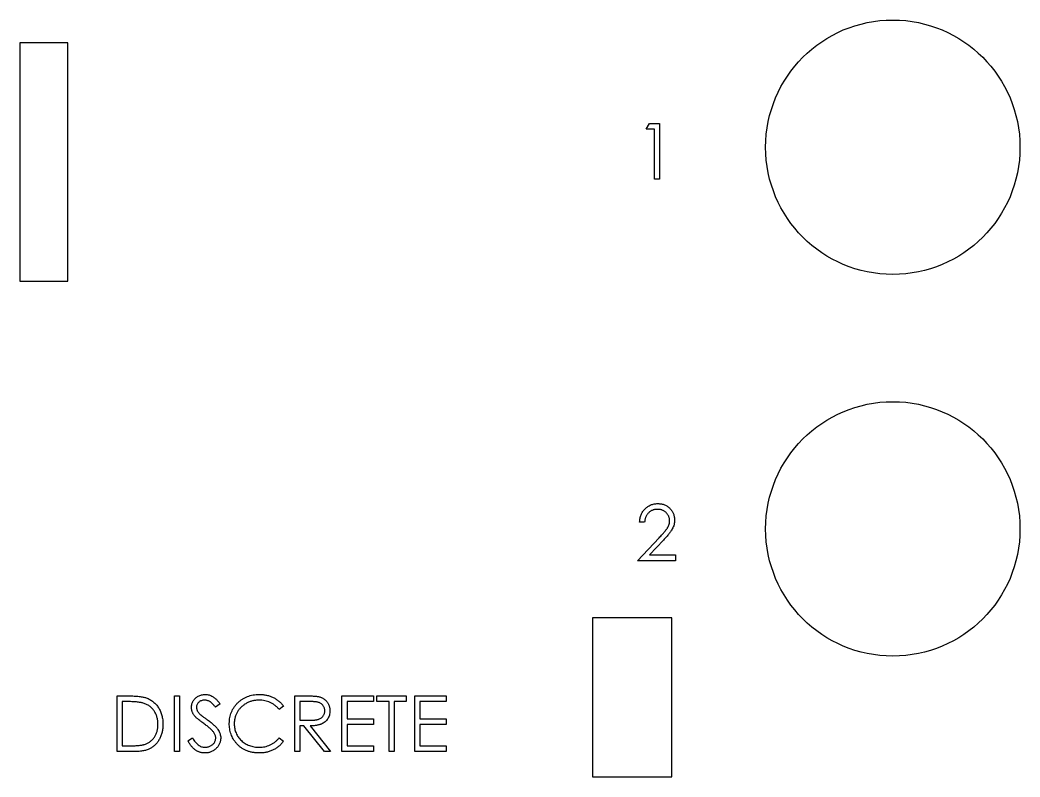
# Model space of a CAD drawing. Header units: millimetres. Extents: x 0 to 1497, y 0 to 497.
# Drawn here: x 480.5 to 543.4, y 349.7 to 397.3 of the extents above; entities that cross this region are included whole.
import ezdxf

# ---------------------------------------------------------------- set-up
doc = ezdxf.new("R2010")
doc.units = ezdxf.units.MM

msp = doc.modelspace()

# ---------------------------------------------------------------- linework, layer by layer
at = {"color": 7, "linetype": 'Continuous', "lineweight": 25}
for p, q in [((480.517, 395.857), (480.517, 380.857)), ((483.517, 395.857), (480.517, 395.857)), ((483.517, 380.857), (483.517, 395.857)), ((519.898, 390.428), (520.103, 390.787)), ((520.103, 390.787), (520.751, 390.787)), ((520.751, 390.787), (520.751, 387.287)), ((520.436, 390.428), (519.898, 390.428)), ((520.436, 387.287), (520.436, 390.428)), ((520.751, 387.287), (520.436, 387.287)), ((480.517, 380.857), (483.517, 380.857)), ((519.808, 365.71), (519.494, 365.71)), ((519.36, 363.287), (520.717, 364.735)), ((520.985, 364.58), (520.109, 363.646)), ((520.109, 363.646), (521.738, 363.646)), ((521.738, 363.646), (521.738, 363.287)), ((521.738, 363.287), (519.36, 363.287)), ((521.517, 359.687), (516.517, 359.687)), ((516.517, 359.687), (516.517, 349.687)), ((521.517, 349.687), (521.517, 359.687)), ((486.637, 351.287), (486.637, 354.787)), ((486.637, 354.787), (487.344, 354.787)), ((490.227, 351.287), (490.227, 354.787)), ((490.227, 354.787), (490.541, 354.787)), ((490.541, 354.787), (490.541, 351.287)), ((497.81, 354.787), (498.51, 354.787)), ((497.81, 351.287), (497.81, 354.787)), ((500.771, 351.287), (500.771, 354.787)), ((500.771, 354.787), (502.746, 354.787)), ((502.746, 354.787), (502.746, 354.428)), ((502.97, 354.787), (504.81, 354.787)), ((502.97, 354.428), (502.97, 354.787)), ((504.81, 354.787), (504.81, 354.428)), ((505.348, 354.787), (507.323, 354.787)), ((505.348, 351.287), (505.348, 354.787)), ((507.323, 354.787), (507.323, 354.428)), ((487.197, 354.428), (486.951, 354.428)), ((486.951, 354.428), (486.951, 351.646)), ((493.098, 354.284), (492.814, 354.069)), ((497.092, 354.144), (496.817, 353.934)), ((498.78, 354.428), (498.124, 354.428)), ((498.124, 354.428), (498.124, 353.261)), ((501.086, 354.428), (501.086, 353.351)), ((502.746, 354.428), (501.086, 354.428)), ((503.733, 354.428), (502.97, 354.428)), ((503.733, 351.287), (503.733, 354.428)), ((504.81, 354.428), (504.047, 354.428)), ((504.047, 354.428), (504.047, 351.287)), ((507.323, 354.428), (505.662, 354.428)), ((505.662, 354.428), (505.662, 353.351)), ((498.124, 353.261), (498.765, 353.256)), ((498.379, 352.902), (498.124, 352.902)), ((498.124, 352.902), (498.124, 351.287)), ((499.665, 351.287), (498.379, 352.902)), ((498.768, 352.902), (500.053, 351.287)), ((501.086, 353.351), (502.746, 353.351)), ((502.746, 352.992), (501.086, 352.992)), ((501.086, 352.992), (501.086, 351.646)), ((502.746, 353.351), (502.746, 352.992)), ((505.662, 353.351), (507.323, 353.351)), ((507.323, 352.992), (505.662, 352.992)), ((505.662, 352.992), (505.662, 351.646)), ((507.323, 353.351), (507.323, 352.992)), ((486.951, 351.646), (487.353, 351.646)), ((491.079, 351.962), (491.375, 352.139)), ((496.817, 352.139), (497.092, 351.931)), ((501.086, 351.646), (502.746, 351.646)), ((502.746, 351.646), (502.746, 351.287)), ((505.662, 351.646), (507.323, 351.646)), ((507.323, 351.646), (507.323, 351.287)), ((487.721, 351.287), (486.637, 351.287)), ((490.541, 351.287), (490.227, 351.287)), ((498.124, 351.287), (497.81, 351.287)), ((500.053, 351.287), (499.665, 351.287)), ((502.746, 351.287), (500.771, 351.287)), ((504.047, 351.287), (503.733, 351.287)), ((507.323, 351.287), (505.348, 351.287)), ((516.517, 349.687), (521.517, 349.687))]:
    msp.add_line(p, q, dxfattribs=at)
for centre in [(535.417, 389.287), (535.417, 365.287)]:
    msp.add_circle(centre, 8, dxfattribs=at)
for points, knots in [([(519.494, 365.71), (519.496, 365.751), (519.5, 365.833), (519.519, 365.953), (519.546, 366.067), (519.584, 366.175), (519.631, 366.277), (519.688, 366.374), (519.755, 366.465), (519.831, 366.549), (519.914, 366.627), (520.004, 366.693), (520.097, 366.749), (520.196, 366.797), (520.299, 366.832), (520.407, 366.858), (520.52, 366.874), (520.596, 366.876), (520.636, 366.876)], [0, 0, 0, 0, 0.068791, 0.135103, 0.198979, 0.261904, 0.323495, 0.385195, 0.446969, 0.509765, 0.572251, 0.633405, 0.693251, 0.752583, 0.812579, 0.873275, 0.93555, 1, 1, 1, 1]), ([(520.636, 366.876), (520.674, 366.876), (520.749, 366.874), (520.859, 366.859), (520.964, 366.835), (521.063, 366.802), (521.156, 366.757), (521.244, 366.703), (521.327, 366.641), (521.401, 366.568), (521.47, 366.489), (521.529, 366.406), (521.58, 366.32), (521.622, 366.23), (521.653, 366.136), (521.676, 366.039), (521.69, 365.939), (521.692, 365.871), (521.693, 365.836)], [0, 0, 0, 0, 0.0694755, 0.1365168, 0.2007888, 0.2638297, 0.325735, 0.3872907, 0.4495092, 0.5129678, 0.5762752, 0.6375801, 0.6979026, 0.7571721, 0.8165985, 0.8766532, 0.9372896, 1, 1, 1, 1]), ([(520.619, 366.517), (520.592, 366.517), (520.538, 366.515), (520.459, 366.506), (520.384, 366.489), (520.312, 366.465), (520.244, 366.436), (520.179, 366.399), (520.118, 366.355), (520.06, 366.306), (520.008, 366.251), (519.961, 366.189), (519.921, 366.122), (519.885, 366.05), (519.856, 365.973), (519.834, 365.89), (519.817, 365.802), (519.811, 365.741), (519.808, 365.71)], [0, 0, 0, 0, 0.064439, 0.126547, 0.186887, 0.245878, 0.304041, 0.362191, 0.420976, 0.48066, 0.5406, 0.600689, 0.661936, 0.724443, 0.789038, 0.856314, 0.926352, 1, 1, 1, 1]), ([(521.379, 365.808), (521.378, 365.832), (521.377, 365.879), (521.366, 365.948), (521.349, 366.014), (521.325, 366.079), (521.294, 366.14), (521.255, 366.199), (521.211, 366.256), (521.159, 366.309), (521.103, 366.357), (521.043, 366.401), (520.98, 366.437), (520.914, 366.466), (520.845, 366.489), (520.772, 366.505), (520.697, 366.515), (520.646, 366.517), (520.619, 366.517)], [0, 0, 0, 0, 0.061965, 0.122122, 0.180988, 0.239933, 0.299906, 0.359989, 0.421776, 0.486576, 0.551535, 0.615018, 0.677259, 0.73973, 0.80305, 0.866495, 0.931973, 1, 1, 1, 1]), ([(520.717, 364.735), (520.75, 364.77), (520.813, 364.836), (520.903, 364.933), (520.984, 365.022), (521.056, 365.105), (521.118, 365.182), (521.173, 365.25), (521.217, 365.313), (521.264, 365.385), (521.31, 365.474), (521.35, 365.583), (521.374, 365.694), (521.377, 365.77), (521.379, 365.808)], [0, 0, 0, 0, 0.110803, 0.212829, 0.306101, 0.390647, 0.466924, 0.534481, 0.593587, 0.644557, 0.7362, 0.825024, 0.911986, 1, 1, 1, 1]), ([(521.693, 365.836), (521.691, 365.787), (521.688, 365.691), (521.659, 365.549), (521.614, 365.411), (521.56, 365.3), (521.506, 365.211), (521.457, 365.138), (521.399, 365.058), (521.333, 364.974), (521.258, 364.883), (521.175, 364.787), (521.083, 364.686), (521.018, 364.616), (520.985, 364.58)], [0, 0, 0, 0, 0.098702, 0.195672, 0.292422, 0.391343, 0.444462, 0.504229, 0.570352, 0.642546, 0.722288, 0.807921, 0.90047, 1, 1, 1, 1]), ([(487.344, 354.787), (487.405, 354.786), (487.524, 354.785), (487.695, 354.78), (487.854, 354.77), (488, 354.756), (488.132, 354.739), (488.251, 354.718), (488.358, 354.692), (488.423, 354.671), (488.454, 354.661)], [0, 0, 0, 0, 0.164289, 0.317406, 0.458844, 0.589367, 0.707831, 0.81577, 0.91288, 1, 1, 1, 1]), ([(491.303, 354.06), (491.305, 354.097), (491.307, 354.17), (491.329, 354.277), (491.364, 354.379), (491.412, 354.476), (491.474, 354.563), (491.546, 354.644), (491.632, 354.712), (491.726, 354.771), (491.829, 354.817), (491.937, 354.852), (492.05, 354.872), (492.127, 354.875), (492.166, 354.876)], [0, 0, 0, 0, 0.083785, 0.16578, 0.24628, 0.327461, 0.408797, 0.489715, 0.571376, 0.655523, 0.741019, 0.826547, 0.911989, 1, 1, 1, 1]), ([(492.166, 354.876), (492.207, 354.875), (492.289, 354.872), (492.41, 354.848), (492.526, 354.807), (492.619, 354.761), (492.693, 354.715), (492.748, 354.673), (492.805, 354.624), (492.863, 354.569), (492.92, 354.507), (492.979, 354.439), (493.04, 354.365), (493.078, 354.311), (493.098, 354.284)], [0, 0, 0, 0, 0.1072328, 0.2132518, 0.3188304, 0.4267935, 0.483646, 0.5436038, 0.6083076, 0.6771268, 0.7506856, 0.8287134, 0.9121903, 1, 1, 1, 1]), ([(493.682, 353.057), (493.683, 353.12), (493.686, 353.244), (493.712, 353.426), (493.754, 353.6), (493.814, 353.766), (493.889, 353.925), (493.982, 354.076), (494.092, 354.219), (494.217, 354.354), (494.355, 354.476), (494.502, 354.584), (494.659, 354.674), (494.823, 354.749), (494.997, 354.806), (495.179, 354.847), (495.369, 354.872), (495.499, 354.875), (495.565, 354.876)], [0, 0, 0, 0, 0.064558, 0.127014, 0.187955, 0.248014, 0.307748, 0.368235, 0.42947, 0.492743, 0.556258, 0.618217, 0.679655, 0.741246, 0.803415, 0.866815, 0.932328, 1, 1, 1, 1]), ([(495.565, 354.876), (495.605, 354.876), (495.685, 354.875), (495.802, 354.866), (495.917, 354.85), (496.029, 354.829), (496.138, 354.803), (496.244, 354.769), (496.347, 354.73), (496.446, 354.685), (496.542, 354.634), (496.634, 354.579), (496.722, 354.519), (496.805, 354.454), (496.884, 354.384), (496.958, 354.309), (497.028, 354.229), (497.071, 354.173), (497.092, 354.144)], [0, 0, 0, 0, 0.068548, 0.135683, 0.201215, 0.265682, 0.329267, 0.392395, 0.45507, 0.517127, 0.57879, 0.63974, 0.700192, 0.759806, 0.819628, 0.879355, 0.939512, 1, 1, 1, 1]), ([(498.51, 354.787), (498.557, 354.787), (498.647, 354.786), (498.775, 354.785), (498.892, 354.78), (498.997, 354.776), (499.09, 354.768), (499.172, 354.761), (499.242, 354.752), (499.284, 354.743), (499.303, 354.739)], [0, 0, 0, 0, 0.176258, 0.338434, 0.484822, 0.617158, 0.734698, 0.837385, 0.926372, 1, 1, 1, 1]), ([(488.273, 354.33), (488.243, 354.338), (488.181, 354.355), (488.079, 354.374), (487.964, 354.39), (487.836, 354.404), (487.695, 354.415), (487.541, 354.422), (487.373, 354.427), (487.257, 354.428), (487.197, 354.428)], [0, 0, 0, 0, 0.084319, 0.179285, 0.286583, 0.405111, 0.535593, 0.67819, 0.832976, 1, 1, 1, 1]), ([(489.195, 352.993), (489.194, 353.034), (489.193, 353.115), (489.18, 353.233), (489.162, 353.346), (489.135, 353.455), (489.101, 353.56), (489.058, 353.66), (489.01, 353.756), (488.952, 353.846), (488.888, 353.931), (488.818, 354.009), (488.742, 354.08), (488.66, 354.145), (488.572, 354.201), (488.478, 354.252), (488.378, 354.295), (488.308, 354.318), (488.273, 354.33)], [0, 0, 0, 0, 0.070151, 0.137813, 0.203226, 0.267174, 0.330024, 0.391794, 0.453084, 0.514334, 0.575, 0.634865, 0.694116, 0.753442, 0.813126, 0.87408, 0.936007, 1, 1, 1, 1]), ([(488.454, 354.661), (488.495, 354.645), (488.575, 354.615), (488.689, 354.557), (488.796, 354.492), (488.897, 354.419), (488.99, 354.336), (489.078, 354.247), (489.158, 354.148), (489.231, 354.042), (489.296, 353.93), (489.353, 353.812), (489.401, 353.688), (489.44, 353.559), (489.471, 353.425), (489.493, 353.285), (489.506, 353.141), (489.508, 353.042), (489.509, 352.993)], [0, 0, 0, 0, 0.061545, 0.121694, 0.181155, 0.239875, 0.298702, 0.357647, 0.417605, 0.478494, 0.540407, 0.602345, 0.665004, 0.728559, 0.793651, 0.860534, 0.929236, 1, 1, 1, 1]), ([(492.131, 354.517), (492.095, 354.516), (492.025, 354.514), (491.926, 354.488), (491.837, 354.448), (491.76, 354.392), (491.697, 354.325), (491.65, 354.248), (491.623, 354.164), (491.619, 354.105), (491.618, 354.074)], [0, 0, 0, 0, 0.1430731, 0.275903, 0.4023709, 0.5284136, 0.6503564, 0.7658951, 0.8807741, 1, 1, 1, 1]), ([(492.814, 354.069), (492.797, 354.091), (492.764, 354.133), (492.714, 354.193), (492.667, 354.247), (492.62, 354.295), (492.577, 354.337), (492.535, 354.374), (492.495, 354.405), (492.444, 354.438), (492.38, 354.47), (492.3, 354.498), (492.217, 354.514), (492.16, 354.516), (492.131, 354.517)], [0, 0, 0, 0, 0.098469, 0.189629, 0.274184, 0.352183, 0.423199, 0.488551, 0.548473, 0.60144, 0.701198, 0.799592, 0.898545, 1, 1, 1, 1]), ([(495.545, 354.517), (495.51, 354.517), (495.44, 354.516), (495.337, 354.506), (495.235, 354.491), (495.135, 354.469), (495.038, 354.441), (494.942, 354.407), (494.848, 354.366), (494.757, 354.32), (494.669, 354.269), (494.586, 354.212), (494.508, 354.152), (494.435, 354.087), (494.367, 354.019), (494.304, 353.945), (494.247, 353.867), (494.194, 353.786), (494.147, 353.702), (494.107, 353.613), (494.072, 353.523), (494.045, 353.43), (494.023, 353.335), (494.007, 353.236), (493.997, 353.136), (493.996, 353.068), (493.996, 353.033)], [0, 0, 0, 0, 0.043955, 0.087502, 0.130463, 0.172752, 0.215403, 0.25765, 0.300153, 0.343121, 0.385925, 0.427686, 0.468818, 0.509492, 0.549883, 0.58998, 0.630405, 0.670869, 0.711384, 0.751627, 0.791776, 0.832459, 0.873319, 0.914543, 0.956924, 1, 1, 1, 1]), ([(496.817, 353.934), (496.797, 353.958), (496.759, 354.004), (496.696, 354.069), (496.631, 354.13), (496.563, 354.187), (496.491, 354.239), (496.417, 354.287), (496.34, 354.33), (496.233, 354.383), (496.093, 354.438), (495.918, 354.484), (495.734, 354.513), (495.609, 354.516), (495.545, 354.517)], [0, 0, 0, 0, 0.063163, 0.125475, 0.187121, 0.248294, 0.309295, 0.36985, 0.430973, 0.492456, 0.616148, 0.740844, 0.868183, 1, 1, 1, 1]), ([(499.695, 353.851), (499.693, 353.88), (499.691, 353.935), (499.671, 354.017), (499.639, 354.094), (499.594, 354.166), (499.54, 354.232), (499.477, 354.288), (499.406, 354.334), (499.34, 354.364), (499.281, 354.382), (499.229, 354.394), (499.171, 354.405), (499.106, 354.413), (499.034, 354.42), (498.955, 354.425), (498.87, 354.428), (498.811, 354.428), (498.78, 354.428)], [0, 0, 0, 0, 0.068814, 0.136365, 0.204019, 0.273064, 0.342913, 0.410965, 0.479169, 0.549308, 0.587652, 0.630647, 0.678879, 0.731934, 0.791111, 0.855283, 0.925086, 1, 1, 1, 1]), ([(499.303, 354.739), (499.329, 354.733), (499.38, 354.72), (499.452, 354.694), (499.522, 354.663), (499.588, 354.627), (499.65, 354.586), (499.708, 354.539), (499.763, 354.488), (499.813, 354.431), (499.86, 354.371), (499.899, 354.306), (499.933, 354.239), (499.961, 354.167), (499.983, 354.093), (499.998, 354.015), (500.007, 353.934), (500.008, 353.879), (500.009, 353.851)], [0, 0, 0, 0, 0.064217, 0.127064, 0.188745, 0.249132, 0.309453, 0.369827, 0.43065, 0.492352, 0.554072, 0.61569, 0.676798, 0.738439, 0.801317, 0.865185, 0.931641, 1, 1, 1, 1]), ([(491.499, 353.527), (491.484, 353.547), (491.453, 353.588), (491.413, 353.651), (491.379, 353.716), (491.352, 353.783), (491.33, 353.85), (491.314, 353.919), (491.305, 353.989), (491.304, 354.036), (491.303, 354.06)], [0, 0, 0, 0, 0.133507, 0.262559, 0.388264, 0.512667, 0.633722, 0.755394, 0.877553, 1, 1, 1, 1]), ([(492.073, 353.051), (492.036, 353.077), (491.965, 353.127), (491.867, 353.202), (491.779, 353.27), (491.702, 353.332), (491.635, 353.388), (491.579, 353.439), (491.535, 353.484), (491.51, 353.514), (491.499, 353.527)], [0, 0, 0, 0, 0.181535, 0.347082, 0.495568, 0.628357, 0.74552, 0.845831, 0.930782, 1, 1, 1, 1]), ([(491.618, 354.074), (491.618, 354.056), (491.619, 354.018), (491.63, 353.963), (491.644, 353.907), (491.666, 353.852), (491.697, 353.797), (491.738, 353.74), (491.789, 353.681), (491.828, 353.642), (491.848, 353.622)], [0, 0, 0, 0, 0.107285, 0.214746, 0.322939, 0.434116, 0.553412, 0.686073, 0.834256, 1, 1, 1, 1]), ([(491.848, 353.622), (491.856, 353.615), (491.874, 353.599), (491.907, 353.572), (491.951, 353.54), (492.005, 353.499), (492.069, 353.452), (492.143, 353.399), (492.227, 353.338), (492.287, 353.296), (492.319, 353.274)], [0, 0, 0, 0, 0.052594, 0.124952, 0.218094, 0.333502, 0.468789, 0.624938, 0.801683, 1, 1, 1, 1]), ([(498.765, 353.256), (498.795, 353.256), (498.853, 353.256), (498.937, 353.26), (499.015, 353.265), (499.087, 353.272), (499.153, 353.281), (499.213, 353.292), (499.267, 353.305), (499.33, 353.325), (499.4, 353.357), (499.476, 353.404), (499.541, 353.462), (499.596, 353.529), (499.64, 353.603), (499.671, 353.682), (499.691, 353.765), (499.693, 353.823), (499.695, 353.851)], [0, 0, 0, 0, 0.071668, 0.138913, 0.201185, 0.259124, 0.312255, 0.360682, 0.405086, 0.445102, 0.518778, 0.589462, 0.658462, 0.727283, 0.796322, 0.863175, 0.930949, 1, 1, 1, 1]), ([(500.009, 353.851), (500.007, 353.804), (500.004, 353.713), (499.978, 353.581), (499.934, 353.458), (499.873, 353.344), (499.797, 353.241), (499.704, 353.15), (499.596, 353.075), (499.496, 353.022), (499.407, 352.989), (499.334, 352.965), (499.255, 352.947), (499.169, 352.93), (499.077, 352.918), (498.98, 352.909), (498.876, 352.903), (498.804, 352.903), (498.768, 352.902)], [0, 0, 0, 0, 0.07878, 0.153721, 0.226714, 0.299191, 0.37119, 0.443006, 0.516689, 0.593217, 0.633873, 0.676989, 0.7229, 0.771959, 0.824211, 0.879379, 0.937948, 1, 1, 1, 1]), ([(489.509, 352.993), (489.508, 352.949), (489.507, 352.864), (489.496, 352.738), (489.479, 352.616), (489.454, 352.499), (489.424, 352.385), (489.385, 352.275), (489.34, 352.168), (489.288, 352.067), (489.231, 351.971), (489.17, 351.88), (489.104, 351.797), (489.034, 351.719), (488.96, 351.649), (488.882, 351.584), (488.799, 351.527), (488.712, 351.475), (488.618, 351.43), (488.516, 351.391), (488.405, 351.359), (488.286, 351.333), (488.157, 351.312), (488.02, 351.298), (487.873, 351.288), (487.773, 351.287), (487.721, 351.287)], [0, 0, 0, 0, 0.046081, 0.090807, 0.134295, 0.177024, 0.218823, 0.260244, 0.30108, 0.341614, 0.381583, 0.42012, 0.458075, 0.494738, 0.531195, 0.566934, 0.602713, 0.638327, 0.674853, 0.713467, 0.754442, 0.797815, 0.843989, 0.893072, 0.944963, 1, 1, 1, 1]), ([(488.353, 351.735), (488.385, 351.746), (488.448, 351.768), (488.539, 351.809), (488.624, 351.857), (488.704, 351.91), (488.778, 351.971), (488.848, 352.037), (488.912, 352.11), (488.971, 352.189), (489.023, 352.274), (489.069, 352.364), (489.109, 352.457), (489.14, 352.556), (489.164, 352.659), (489.182, 352.766), (489.193, 352.878), (489.194, 352.954), (489.195, 352.993)], [0, 0, 0, 0, 0.062415, 0.123338, 0.183125, 0.241783, 0.300579, 0.35968, 0.418882, 0.479531, 0.540851, 0.602303, 0.664463, 0.727806, 0.792895, 0.859672, 0.928464, 1, 1, 1, 1]), ([(492.704, 352.493), (492.688, 352.513), (492.655, 352.555), (492.598, 352.617), (492.532, 352.682), (492.458, 352.751), (492.374, 352.821), (492.282, 352.896), (492.181, 352.973), (492.109, 353.024), (492.073, 353.051)], [0, 0, 0, 0, 0.090279, 0.18953, 0.299198, 0.418926, 0.548376, 0.688136, 0.839084, 1, 1, 1, 1]), ([(492.319, 353.274), (492.357, 353.246), (492.43, 353.193), (492.535, 353.112), (492.63, 353.033), (492.715, 352.957), (492.792, 352.884), (492.86, 352.812), (492.918, 352.743), (492.981, 352.654), (493.046, 352.546), (493.101, 352.412), (493.136, 352.278), (493.141, 352.189), (493.143, 352.144)], [0, 0, 0, 0, 0.096972, 0.187773, 0.272396, 0.351321, 0.424335, 0.491909, 0.554233, 0.611268, 0.716348, 0.81454, 0.908495, 1, 1, 1, 1]), ([(494.125, 351.809), (494.09, 351.853), (494.02, 351.939), (493.929, 352.079), (493.852, 352.226), (493.79, 352.379), (493.741, 352.539), (493.707, 352.706), (493.685, 352.879), (493.683, 352.997), (493.682, 353.057)], [0, 0, 0, 0, 0.124329, 0.247156, 0.36878, 0.490734, 0.613614, 0.738958, 0.867311, 1, 1, 1, 1]), ([(493.996, 353.033), (493.997, 352.981), (494, 352.88), (494.022, 352.731), (494.055, 352.589), (494.105, 352.453), (494.167, 352.323), (494.245, 352.201), (494.336, 352.085), (494.44, 351.977), (494.555, 351.878), (494.677, 351.792), (494.808, 351.719), (494.946, 351.659), (495.091, 351.613), (495.243, 351.58), (495.403, 351.559), (495.512, 351.557), (495.567, 351.556)], [0, 0, 0, 0, 0.064323, 0.12629, 0.186726, 0.246146, 0.305576, 0.365429, 0.426326, 0.48884, 0.551725, 0.613919, 0.675484, 0.737334, 0.800229, 0.864502, 0.931041, 1, 1, 1, 1]), ([(492.829, 352.149), (492.828, 352.178), (492.825, 352.237), (492.799, 352.325), (492.759, 352.411), (492.723, 352.465), (492.704, 352.493)], [0, 0, 0, 0, 0.234723, 0.477158, 0.728556, 1, 1, 1, 1]), ([(487.353, 351.646), (487.41, 351.646), (487.521, 351.646), (487.681, 351.651), (487.827, 351.657), (487.959, 351.667), (488.077, 351.68), (488.182, 351.694), (488.273, 351.711), (488.328, 351.727), (488.353, 351.735)], [0, 0, 0, 0, 0.171901, 0.330628, 0.475549, 0.606746, 0.725024, 0.829742, 0.921323, 1, 1, 1, 1]), ([(492.143, 351.197), (492.117, 351.197), (492.064, 351.199), (491.987, 351.207), (491.911, 351.22), (491.837, 351.24), (491.765, 351.265), (491.695, 351.295), (491.627, 351.331), (491.56, 351.372), (491.495, 351.42), (491.432, 351.476), (491.369, 351.539), (491.308, 351.609), (491.248, 351.687), (491.19, 351.772), (491.133, 351.864), (491.098, 351.929), (491.079, 351.962)], [0, 0, 0, 0, 0.0572083, 0.1136961, 0.1691779, 0.2241592, 0.2787199, 0.3337942, 0.3892415, 0.4458221, 0.5037043, 0.5642939, 0.6279754, 0.6950383, 0.7653727, 0.8396114, 0.9175378, 1, 1, 1, 1]), ([(491.375, 352.139), (491.403, 352.093), (491.455, 352.005), (491.543, 351.886), (491.634, 351.784), (491.729, 351.701), (491.828, 351.636), (491.93, 351.59), (492.036, 351.561), (492.107, 351.558), (492.143, 351.556)], [0, 0, 0, 0, 0.159004, 0.304646, 0.438547, 0.562322, 0.677433, 0.786897, 0.893611, 1, 1, 1, 1]), ([(492.143, 351.556), (492.174, 351.557), (492.235, 351.559), (492.325, 351.575), (492.411, 351.6), (492.494, 351.636), (492.571, 351.679), (492.639, 351.731), (492.697, 351.79), (492.745, 351.855), (492.782, 351.926), (492.81, 351.998), (492.826, 352.073), (492.828, 352.124), (492.829, 352.149)], [0, 0, 0, 0, 0.091264, 0.18093, 0.270088, 0.360156, 0.448343, 0.532666, 0.613834, 0.693982, 0.772716, 0.849335, 0.923967, 1, 1, 1, 1]), ([(493.143, 352.144), (493.143, 352.113), (493.141, 352.051), (493.126, 351.959), (493.104, 351.871), (493.071, 351.786), (493.031, 351.703), (492.98, 351.625), (492.921, 351.549), (492.853, 351.478), (492.778, 351.412), (492.699, 351.354), (492.616, 351.306), (492.529, 351.266), (492.438, 351.235), (492.344, 351.213), (492.245, 351.199), (492.178, 351.198), (492.143, 351.197)], [0, 0, 0, 0, 0.061484, 0.121775, 0.18092, 0.240256, 0.300114, 0.361146, 0.423501, 0.488669, 0.553954, 0.617581, 0.680238, 0.742187, 0.804663, 0.868259, 0.93302, 1, 1, 1, 1]), ([(495.569, 351.197), (495.531, 351.197), (495.457, 351.198), (495.347, 351.206), (495.24, 351.218), (495.136, 351.235), (495.035, 351.255), (494.938, 351.282), (494.843, 351.313), (494.751, 351.349), (494.662, 351.389), (494.576, 351.435), (494.493, 351.486), (494.413, 351.54), (494.336, 351.6), (494.263, 351.665), (494.192, 351.734), (494.148, 351.784), (494.125, 351.809)], [0, 0, 0, 0, 0.069663, 0.13775, 0.203917, 0.26878, 0.332414, 0.394754, 0.45618, 0.516996, 0.577396, 0.637198, 0.696999, 0.756756, 0.816554, 0.876948, 0.938132, 1, 1, 1, 1]), ([(495.567, 351.556), (495.628, 351.558), (495.748, 351.561), (495.925, 351.589), (496.094, 351.635), (496.255, 351.699), (496.408, 351.782), (496.554, 351.882), (496.692, 352.002), (496.775, 352.093), (496.817, 352.139)], [0, 0, 0, 0, 0.128515, 0.252949, 0.374755, 0.49594, 0.617181, 0.740909, 0.867811, 1, 1, 1, 1]), ([(497.092, 351.931), (497.07, 351.903), (497.026, 351.846), (496.954, 351.765), (496.879, 351.69), (496.799, 351.62), (496.716, 351.554), (496.628, 351.493), (496.536, 351.438), (496.441, 351.387), (496.342, 351.342), (496.24, 351.304), (496.135, 351.271), (496.028, 351.244), (495.917, 351.222), (495.804, 351.208), (495.687, 351.198), (495.609, 351.197), (495.569, 351.197)], [0, 0, 0, 0, 0.061674, 0.123053, 0.183475, 0.243727, 0.304279, 0.364863, 0.425946, 0.487391, 0.54922, 0.611144, 0.673529, 0.736961, 0.800785, 0.866013, 0.932101, 1, 1, 1, 1])]:
    msp.add_open_spline(points, degree=3, knots=knots, dxfattribs=at)

doc.saveas('drawing.dxf')
